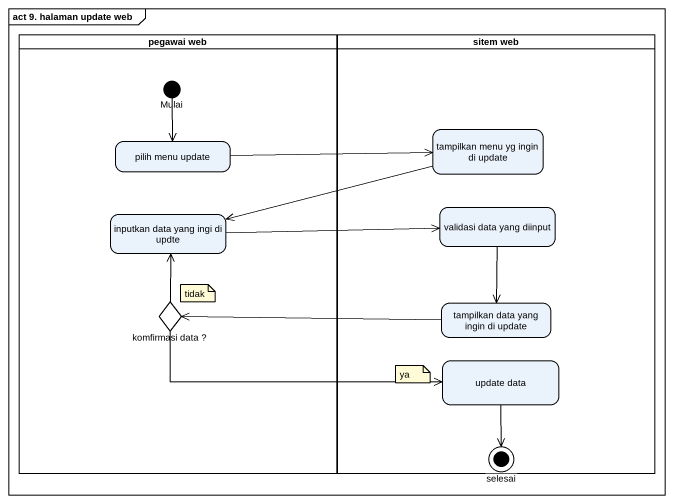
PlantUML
@startuml
mainframe act 9. halaman update web
hide empty description
state "pegawai web" as pegawai_web <<partition>> {
  state Mulai <<start>>
  state "pilih menu update" as pilih_menu_update
  state "inputkan data yang ingi di updte" as inputkan_data_yang_ingi_di
  state "komfirmasi data ?" as komfirmasi_data <<choice>>
}
state "sitem web" as sitem_web <<partition>> {
  state "tampilkan menu yg ingin di update" as tampilkan_menu_yg_ingin_di
  state "validasi data yang diinput" as validasi_data_yang_diinput
  state "tampilkan data yang ingin di update" as tampilkan_data_yang_ingin
  state "update data" as update_data
  state selesai <<end>>
}
Mulai --> pilih_menu_update
pilih_menu_update -right-> tampilkan_menu_yg_ingin_di
tampilkan_menu_yg_ingin_di -left-> inputkan_data_yang_ingi_di
inputkan_data_yang_ingi_di -right-> validasi_data_yang_diinput
validasi_data_yang_diinput --> tampilkan_data_yang_ingin
komfirmasi_data -up-> inputkan_data_yang_ingi_di
komfirmasi_data -right-> update_data
tampilkan_data_yang_ingin -left-> komfirmasi_data
update_data --> selesai
note as N1
  tidak
end note
note as N2
  ya
end note
@enduml
